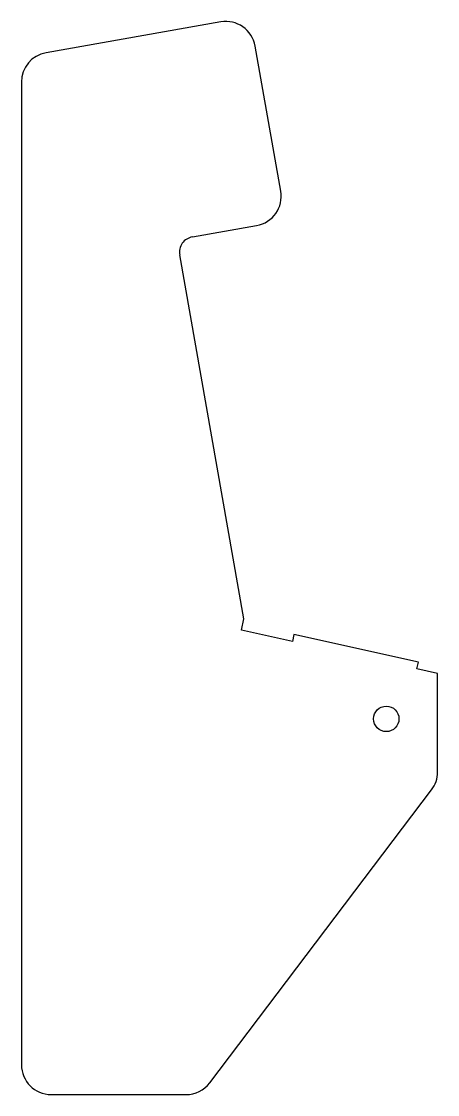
# Model space of a CAD drawing. Header units: inches. Extents: x -18.1 to 0.3, y -18.3 to 29.
import ezdxf

# ---------------------------------------------------------------- set-up
doc = ezdxf.new("R2010")
doc.units = ezdxf.units.IN
doc.header["$MEASUREMENT"] = 0

msp = doc.modelspace()

# ---------------------------------------------------------------- linework, layer by layer
at = {"color": 7, "linetype": 'Continuous', "lineweight": 25}
for p, q in [((-9.262, 29.006), (-16.978, 27.646)), ((-6.613, 21.54), (-7.741, 27.942)), ((-18.062, 26.353), (-18.062, -17.016)), ((-10.515, 19.519), (-7.677, 20.02)), ((-8.24, 2.659), (-11.073, 18.723)), ((-8.348, 2.171), (-8.24, 2.659)), ((-6.095, 1.671), (-8.348, 2.171)), ((-6.028, 1.976), (-6.095, 1.671)), ((-0.536, 0.759), (-6.028, 1.976)), ((-0.604, 0.454), (-0.536, 0.759)), ((0.312, 0.251), (-0.604, 0.454)), ((0.312, -4.095), (0.312, 0.251)), ((-9.749, -17.808), (0.046, -4.888)), ((-16.75, -18.328), (-10.795, -18.328))]:
    msp.add_line(p, q, dxfattribs=at)
msp.add_circle((-1.952, -1.75), 0.562, dxfattribs=at)
for centre, radius, start, end in [((-9.034, 27.714), 1.312, 10.0011, 100.0011), ((-16.75, 26.353), 1.313, 100.0011, 180), ((-7.905, 21.312), 1.313, 280.0011, 10.0011), ((-10.396, 18.842), 0.687, 100.0011, 190.0011), ((-1, -4.095), 1.313, 322.8326, 0), ((-16.75, -17.016), 1.313, 180, 270), ((-10.795, -17.016), 1.313, 270, 322.8326)]:
    msp.add_arc(centre, radius, start, end, dxfattribs=at)

doc.saveas('drawing.dxf')
